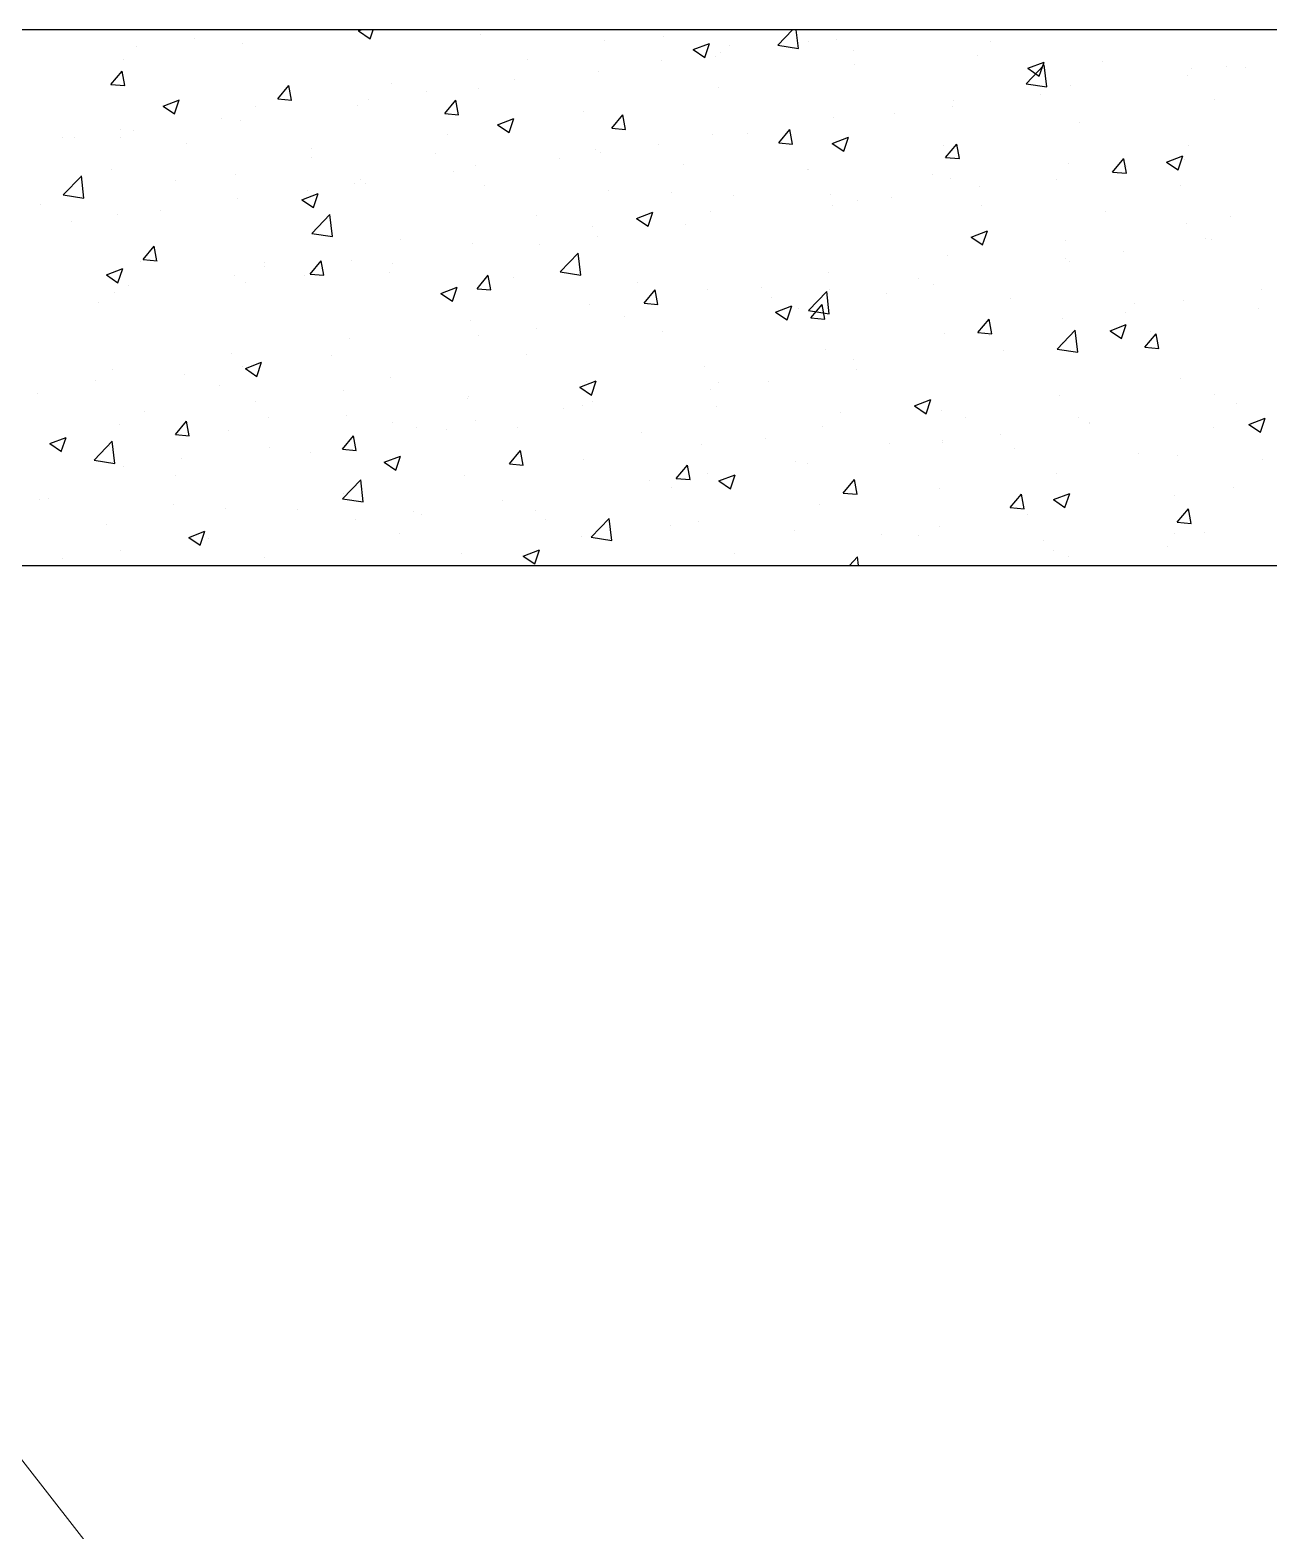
# Model space of a CAD drawing. Header units: millimetres. Extents: x 331487 to 517269, y 198509 to 399936.
# Drawn here: x 394124 to 394656, y 386905 to 387549 of the extents above; entities that cross this region are included whole.
import ezdxf

# ---------------------------------------------------------------- set-up
doc = ezdxf.new("R2010")
doc.units = ezdxf.units.MM
doc.header["$MEASUREMENT"] = 0
doc.layers.add('BEAM', color=1, linetype='Continuous', lineweight=5)
doc.layers.add('COLUMN', color=6, linetype='Continuous')

msp = doc.modelspace()

# ---------------------------------------------------------------- linework, layer by layer
at = {"layer": 'BEAM', "ltscale": 250}
msp.add_line((393820.13, 387319.03), (395720.13, 384889.03), dxfattribs=at)
at = {"layer": 'COLUMN'}
for p, q in [((398080.13, 387549.03), (393590.13, 387549.03)), ((393820.13, 387319.03), (395720.13, 387319.03))]:
    msp.add_line(p, q, dxfattribs=at)
at = {"layer": 'COLUMN', "color": 2, "linetype": 'Continuous'}
for p, q in [((394194.83, 387545.45), (394194.83, 387545.45)), ((394215.64, 387543.38), (394215.64, 387543.38)), ((394265.36, 387548.6), (394266.46, 387549.03)), ((394265.36, 387548.6), (394270.33, 387545.25)), ((394270.33, 387545.25), (394271.6, 387549.03)), ((394317.8, 387546.98), (394317.8, 387546.98)), ((394371.19, 387544.72), (394371.19, 387544.72)), ((394396.13, 387546.18), (394396.13, 387546.18)), ((394409.07, 387540.59), (394416.07, 387543.28)), ((394414.04, 387537.24), (394416.07, 387543.28)), ((394445.39, 387542.48), (394451.67, 387549.03)), ((394454.3, 387541.12), (394453.38, 387549.03)), ((394458.52, 387544.19), (394458.52, 387544.19)), ((394470.67, 387544.93), (394470.67, 387544.93)), ((394536.72, 387544.25), (394536.72, 387544.25)), ((394169.8, 387542.15), (394169.8, 387542.15)), ((394409.07, 387540.59), (394414.04, 387537.24)), ((394418.73, 387537.43), (394418.73, 387537.43)), ((394420.65, 387539.2), (394420.65, 387539.2)), ((394424.57, 387542.46), (394424.57, 387542.46)), ((394445.4, 387542.5), (394454.3, 387541.12)), ((394477.95, 387540.21), (394477.95, 387540.21)), ((394531.33, 387537.95), (394531.33, 387537.95)), ((394158.89, 387525.66), (394163.71, 387531.41)), ((394164.87, 387525.13), (394163.71, 387531.4)), ((394164.3, 387536.34), (394164.3, 387536.34)), ((394337.81, 387536.17), (394337.81, 387536.17)), ((394368.22, 387531.03), (394368.22, 387531.03)), ((394395.61, 387535.91), (394395.61, 387535.91)), ((394478.41, 387534.24), (394478.41, 387534.24)), ((394552.11, 387525.93), (394559.9, 387534.05)), ((394552.78, 387532.58), (394559.78, 387535.27)), ((394552.78, 387532.58), (394557.76, 387529.23)), ((394557.75, 387529.23), (394559.78, 387535.27)), ((394561.02, 387524.56), (394559.92, 387534.06)), ((394584.72, 387535.7), (394584.72, 387535.7)), ((394623.24, 387532.58), (394623.24, 387532.58)), ((394638.1, 387533.44), (394638.1, 387533.44)), ((394646.46, 387532.95), (394646.46, 387532.95)), ((394158.89, 387525.66), (394164.87, 387525.14)), ((394230.62, 387519.39), (394235.44, 387525.13)), ((394236.59, 387518.86), (394235.44, 387525.13)), ((394279.49, 387526.16), (394279.49, 387526.16)), ((394316.87, 387523.99), (394316.87, 387523.99)), ((394332.46, 387527.59), (394332.46, 387527.59)), ((394420.09, 387524.23), (394420.09, 387524.23)), ((394552.13, 387525.94), (394561.02, 387524.56)), ((394571.31, 387525.08), (394571.31, 387525.08)), ((394621.43, 387529.66), (394621.43, 387529.66)), ((394181.33, 387516.35), (394188.34, 387519.04)), ((394186.31, 387512.99), (394188.33, 387519.04)), ((394230.62, 387519.39), (394236.6, 387518.86)), ((394269.55, 387519.31), (394269.55, 387519.31)), ((394294.58, 387522.61), (394294.58, 387522.61)), ((394302.34, 387513.11), (394307.17, 387518.86)), ((394308.32, 387512.58), (394307.16, 387518.85)), ((394520.79, 387518.68), (394520.79, 387518.68)), ((394558.28, 387521.34), (394558.28, 387521.34)), ((394633.23, 387519.26), (394633.23, 387519.26)), ((394181.33, 387516.35), (394186.31, 387512.99)), ((394206.4, 387511), (394206.4, 387511)), ((394221.17, 387516.15), (394221.17, 387516.15)), ((394264.93, 387516.49), (394264.93, 387516.49)), ((394302.35, 387513.11), (394308.32, 387512.59)), ((394325.05, 387508.34), (394332.05, 387511.03)), ((394330.02, 387504.98), (394332.05, 387511.03)), ((394361.77, 387514.22), (394361.77, 387514.22)), ((394374.07, 387506.84), (394378.89, 387512.58)), ((394380.05, 387506.31), (394378.89, 387512.58)), ((394469.45, 387511.64), (394469.45, 387511.64)), ((394495.37, 387513.06), (394495.37, 387513.06)), ((394520.4, 387516.36), (394520.4, 387516.36)), ((394162.85, 387506.14), (394162.85, 387506.14)), ((394168.52, 387506.01), (394168.52, 387506.01)), ((394214.42, 387510.09), (394214.42, 387510.09)), ((394303.45, 387504.2), (394303.45, 387504.2)), ((394325.05, 387508.34), (394330.02, 387504.99)), ((394374.07, 387506.84), (394380.05, 387506.31)), ((394432.21, 387504.75), (394432.21, 387504.75)), ((394445.8, 387500.56), (394450.62, 387506.31)), ((394451.77, 387500.03), (394450.62, 387506.3)), ((394574.92, 387509.25), (394574.92, 387509.25)), ((394138.18, 387502.64), (394138.18, 387502.64)), ((394143.49, 387502.71), (394143.49, 387502.71)), ((394163.08, 387503.05), (394163.08, 387503.05)), ((394191.57, 387500.39), (394191.57, 387500.39)), ((394244.95, 387498.13), (394244.95, 387498.13)), ((394394.34, 387499.76), (394394.34, 387499.76)), ((394417.51, 387504.14), (394417.51, 387504.14)), ((394445.8, 387500.56), (394451.77, 387500.04)), ((394468.76, 387500.33), (394475.76, 387503.02)), ((394468.76, 387500.33), (394473.73, 387496.98)), ((394473.73, 387496.98), (394475.76, 387503.02)), ((394516.6, 387499.24), (394516.6, 387499.24)), ((394517.52, 387494.29), (394522.34, 387500.03)), ((394523.5, 387493.76), (394522.34, 387500.03)), ((394622.03, 387499.29), (394622.03, 387499.29)), ((394245.13, 387494.19), (394245.13, 387494.19)), ((394298.33, 387495.88), (394298.33, 387495.88)), ((394351.71, 387493.62), (394351.71, 387493.62)), ((394367, 387497.74), (394367, 387497.74)), ((394369.31, 387496.46), (394369.31, 387496.46)), ((394405.1, 387491.37), (394405.1, 387491.37)), ((394517.52, 387494.29), (394523.5, 387493.76)), ((394570.09, 387491.79), (394570.09, 387491.79)), ((394589.25, 387488.01), (394594.07, 387493.76)), ((394595.22, 387487.48), (394594.07, 387493.75)), ((394612.47, 387492.32), (394619.47, 387495.01)), ((394612.47, 387492.32), (394617.45, 387488.97)), ((394617.44, 387488.97), (394619.47, 387495.01)), ((394620.16, 387493.51), (394620.16, 387493.51)), ((394138.48, 387478.17), (394146.26, 387486.29)), ((394147.38, 387476.81), (394146.28, 387486.31)), ((394159.27, 387489.21), (394159.27, 387489.21)), ((394212.65, 387486.95), (394212.65, 387486.95)), ((394306.15, 387488.15), (394306.15, 387488.15)), ((394315.66, 387490.7), (394315.66, 387490.7)), ((394458.28, 387489.23), (394458.28, 387489.23)), ((394458.48, 387489.11), (394458.48, 387489.11)), ((394511.86, 387486.85), (394511.86, 387486.85)), ((394519.58, 387485.39), (394519.58, 387485.39)), ((394589.25, 387488.01), (394595.23, 387487.49)), ((394595.12, 387490.22), (394595.12, 387490.22)), ((394186.81, 387484.18), (394186.81, 387484.18)), ((394241.02, 387476.09), (394248.03, 387478.78)), ((394243.24, 387479.87), (394243.24, 387479.87)), ((394246, 387472.73), (394248.02, 387478.77)), ((394263.72, 387483.2), (394263.72, 387483.2)), ((394266.03, 387484.7), (394266.03, 387484.7)), ((394268.28, 387483.16), (394268.28, 387483.16)), ((394319.42, 387482.44), (394319.42, 387482.44)), ((394372.8, 387480.19), (394372.8, 387480.19)), ((394399.96, 387479.22), (394399.96, 387479.22)), ((394531.97, 387481.9), (394531.97, 387481.9)), ((394565.24, 387484.6), (394565.24, 387484.6)), ((394618.62, 387482.34), (394618.62, 387482.34)), ((394128.49, 387474.17), (394128.49, 387474.17)), ((394138.49, 387478.19), (394147.38, 387476.81)), ((394213.21, 387476.8), (394213.21, 387476.8)), ((394241.02, 387476.09), (394246, 387472.73)), ((394426.18, 387477.93), (394426.18, 387477.93)), ((394468.23, 387478.35), (394468.23, 387478.35)), ((394469.06, 387473.62), (394469.06, 387473.62)), ((394479.56, 387475.68), (394479.56, 387475.68)), ((394494.1, 387476.92), (394494.1, 387476.92)), ((394532.94, 387473.42), (394532.94, 387473.42)), ((394142.22, 387466.57), (394142.22, 387466.57)), ((394161.86, 387469.76), (394161.86, 387469.76)), ((394180.09, 387471.55), (394180.09, 387471.55)), ((394245.2, 387461.62), (394252.99, 387469.74)), ((394254.11, 387460.26), (394253, 387469.75)), ((394341.64, 387469.21), (394341.64, 387469.21)), ((394384.74, 387468.08), (394391.74, 387470.77)), ((394384.74, 387468.08), (394389.71, 387464.72)), ((394389.71, 387464.72), (394391.74, 387470.76)), ((394416.3, 387470.85), (394416.3, 387470.85)), ((394586.33, 387471.17), (394586.33, 387471.17)), ((394620.81, 387466), (394620.81, 387466)), ((394639.71, 387468.91), (394639.71, 387468.91)), ((394245.21, 387461.64), (394254.11, 387460.26)), ((394283.32, 387459.2), (394283.32, 387459.2)), ((394365.79, 387464.45), (394365.79, 387464.45)), ((394368.03, 387460.32), (394368.03, 387460.32)), ((394405.91, 387465.31), (394405.91, 387465.31)), ((394528.45, 387460.07), (394535.45, 387462.76)), ((394528.45, 387460.07), (394533.43, 387456.71)), ((394533.42, 387456.71), (394535.45, 387462.76)), ((394629.11, 387459.6), (394629.11, 387459.6)), ((394172.77, 387450.44), (394177.59, 387456.19)), ((394178.74, 387449.91), (394177.59, 387456.18)), ((394314.44, 387457.41), (394314.44, 387457.41)), ((394343, 387457.02), (394343, 387457.02)), ((394351.92, 387445.07), (394359.71, 387453.19)), ((394360.83, 387443.7), (394359.73, 387453.2)), ((394568.87, 387458.5), (394568.87, 387458.5)), ((394593.85, 387454.07), (394593.85, 387454.07)), ((394631.72, 387459.06), (394631.72, 387459.06)), ((394157, 387443.83), (394164, 387446.52)), ((394161.97, 387440.48), (394164, 387446.52)), ((394171.67, 387449.56), (394171.67, 387449.56)), ((394172.77, 387450.44), (394178.75, 387449.92)), ((394225, 387449.19), (394225, 387449.19)), ((394225.05, 387447.3), (394225.05, 387447.3)), ((394244.49, 387444.17), (394249.31, 387449.91)), ((394250.47, 387443.64), (394249.31, 387449.91)), ((394262.5, 387449.91), (394262.5, 387449.91)), ((394279.84, 387448.71), (394279.84, 387448.71)), ((394518.36, 387452.1), (394518.36, 387452.1)), ((394568.82, 387450.78), (394568.82, 387450.78)), ((394570.79, 387449.58), (394570.79, 387449.58)), ((394157, 387443.83), (394161.98, 387440.48)), ((394211.99, 387443.51), (394211.99, 387443.51)), ((394216.94, 387440.43), (394216.94, 387440.43)), ((394241.97, 387443.72), (394241.97, 387443.72)), ((394244.49, 387444.17), (394250.47, 387443.65)), ((394278.44, 387445.05), (394278.44, 387445.05)), ((394316.22, 387437.89), (394321.04, 387443.64)), ((394322.2, 387437.36), (394321.04, 387443.63)), ((394331.82, 387442.79), (394331.82, 387442.79)), ((394351.94, 387445.08), (394360.83, 387443.7)), ((394385.2, 387440.53), (394385.2, 387440.53)), ((394467.02, 387445.06), (394467.02, 387445.06)), ((394505.66, 387442.46), (394505.66, 387442.46)), ((394160.65, 387436.47), (394160.65, 387436.47)), ((394166.69, 387439.18), (394166.69, 387439.18)), ((394300.72, 387435.83), (394307.72, 387438.51)), ((394300.72, 387435.83), (394305.69, 387432.47)), ((394305.69, 387432.47), (394307.71, 387438.51)), ((394316.22, 387437.89), (394322.2, 387437.37)), ((394387.95, 387431.62), (394392.77, 387437.36)), ((394393.92, 387431.09), (394392.77, 387437.36)), ((394415.08, 387437.56), (394415.08, 387437.56)), ((394438.58, 387438.28), (394438.58, 387438.28)), ((394442.75, 387434.18), (394442.75, 387434.18)), ((394458.65, 387428.52), (394466.44, 387436.64)), ((394467.55, 387427.15), (394466.45, 387436.65)), ((394467.79, 387437.47), (394467.79, 387437.47)), ((394491.96, 387436.02), (394491.96, 387436.02)), ((394512.47, 387439.57), (394512.47, 387439.57)), ((394545.35, 387433.77), (394545.35, 387433.77)), ((394653.07, 387437.64), (394653.07, 387437.64)), ((394153.78, 387432.11), (394153.78, 387432.11)), ((394364.57, 387431.16), (394364.57, 387431.16)), ((394387.95, 387431.62), (394393.92, 387431.1)), ((394444.43, 387427.82), (394451.43, 387430.5)), ((394444.43, 387427.82), (394449.4, 387424.46)), ((394449.4, 387424.46), (394451.43, 387430.5)), ((394454.15, 387429.56), (394454.15, 387429.56)), ((394458.66, 387428.53), (394467.55, 387427.15)), ((394459.67, 387425.34), (394464.49, 387431.09)), ((394465.65, 387424.81), (394464.49, 387431.08)), ((394594.75, 387427.63), (394594.75, 387427.63)), ((394598.73, 387431.51), (394598.73, 387431.51)), ((394619.6, 387432.71), (394619.6, 387432.71)), ((394652.11, 387429.26), (394652.11, 387429.26)), ((394313.23, 387424.12), (394313.23, 387424.12)), ((394341.73, 387420.88), (394341.73, 387420.88)), ((394379.6, 387425.86), (394379.6, 387425.86)), ((394459.67, 387425.34), (394465.65, 387424.82)), ((394531.4, 387419.07), (394536.22, 387424.81)), ((394537.37, 387418.54), (394536.22, 387424.81)), ((394567.66, 387425.21), (394567.66, 387425.21)), ((394588.14, 387419.81), (394595.14, 387422.5)), ((394593.11, 387416.45), (394595.14, 387422.49)), ((394261.29, 387416.62), (394261.29, 387416.62)), ((394316.69, 387417.58), (394316.69, 387417.58)), ((394395.83, 387419.55), (394395.83, 387419.55)), ((394517.15, 387418.81), (394517.15, 387418.81)), ((394531.4, 387419.07), (394537.38, 387418.54)), ((394536.43, 387417.62), (394536.43, 387417.62)), ((394565.37, 387411.97), (394573.16, 387420.08)), ((394567.54, 387414.63), (394567.54, 387414.63)), ((394574.28, 387410.6), (394573.17, 387420.1)), ((394588.14, 387419.81), (394593.12, 387416.45)), ((394603.12, 387412.79), (394607.95, 387418.54)), ((394605.42, 387419.62), (394605.42, 387419.62)), ((394609.1, 387412.26), (394607.94, 387418.53)), ((394210.78, 387410.22), (394210.78, 387410.22)), ((394253.54, 387409.27), (394253.54, 387409.27)), ((394337.51, 387409.54), (394337.51, 387409.54)), ((394465.8, 387411.77), (394465.8, 387411.77)), ((394478.11, 387407.61), (394478.11, 387407.61)), ((394542.51, 387411.33), (394542.51, 387411.33)), ((394565.38, 387411.98), (394574.28, 387410.6)), ((394603.12, 387412.79), (394609.1, 387412.27)), ((394159.43, 387403.18), (394159.43, 387403.18)), ((394215.66, 387404.28), (394215.66, 387404.28)), ((394216.69, 387403.57), (394223.7, 387406.26)), ((394216.69, 387403.57), (394221.67, 387400.22)), ((394221.66, 387400.22), (394223.69, 387406.26)), ((394413.86, 387404.27), (394413.86, 387404.27)), ((394479.35, 387403.02), (394479.35, 387403.02)), ((394152.2, 387398.46), (394152.2, 387398.46)), ((394190.63, 387400.99), (394190.63, 387400.99)), ((394205.58, 387396.2), (394205.58, 387396.2)), ((394279.19, 387399.53), (394279.19, 387399.53)), ((394360.41, 387395.56), (394367.41, 387398.25)), ((394360.41, 387395.56), (394365.38, 387392.21)), ((394363.35, 387397.87), (394363.35, 387397.87)), ((394365.38, 387392.21), (394367.41, 387398.25)), ((394416.45, 387394.74), (394416.45, 387394.74)), ((394419.79, 387397.6), (394419.79, 387397.6)), ((394441.48, 387398.03), (394441.48, 387398.03)), ((394618.38, 387399.42), (394618.38, 387399.42)), ((394127.47, 387392.67), (394127.47, 387392.67)), ((394220.88, 387389.52), (394220.88, 387389.52)), ((394258.96, 387393.95), (394258.96, 387393.95)), ((394312.01, 387390.83), (394312.01, 387390.83)), ((394312.34, 387391.69), (394312.34, 387391.69)), ((394365.73, 387389.43), (394365.73, 387389.43)), ((394504.12, 387387.55), (394511.12, 387390.24)), ((394509.09, 387384.2), (394511.12, 387390.24)), ((394566.44, 387391.92), (394566.44, 387391.92)), ((394632.94, 387392.63), (394632.94, 387392.63)), ((394642.26, 387388.49), (394642.26, 387388.49)), ((394173.28, 387385.02), (394173.28, 387385.02)), ((394226.67, 387382.77), (394226.67, 387382.77)), ((394260.07, 387383.33), (394260.07, 387383.33)), ((394353.29, 387386.42), (394353.29, 387386.42)), ((394361.47, 387387.59), (394361.47, 387387.59)), ((394419.11, 387387.18), (394419.11, 387387.18)), ((394472.49, 387384.92), (394472.49, 387384.92)), ((394504.12, 387387.55), (394509.09, 387384.2)), ((394515.93, 387385.52), (394515.93, 387385.52)), ((394525.87, 387382.67), (394525.87, 387382.67)), ((394574.62, 387382.62), (394574.62, 387382.62)), ((394647.83, 387379.55), (394654.83, 387382.23)), ((394652.8, 387376.19), (394654.83, 387382.23)), ((394162.56, 387379.51), (394162.56, 387379.51)), ((394186.64, 387375.22), (394191.46, 387380.97)), ((394192.62, 387374.7), (394191.46, 387380.96)), ((394209.56, 387376.93), (394209.56, 387376.93)), ((394280.05, 387380.51), (394280.05, 387380.51)), ((394290.38, 387378.14), (394290.38, 387378.14)), ((394303.16, 387377.58), (394303.16, 387377.58)), ((394315.42, 387381.44), (394315.42, 387381.44)), ((394333.43, 387378.26), (394333.43, 387378.26)), ((394386.81, 387376), (394386.81, 387376)), ((394464.59, 387378.48), (394464.59, 387378.48)), ((394579.11, 387380.17), (394579.11, 387380.17)), ((394579.26, 387380.41), (394579.26, 387380.41)), ((394632.64, 387378.16), (394632.64, 387378.16)), ((394647.83, 387379.55), (394652.81, 387376.19)), ((394132.67, 387371.32), (394139.67, 387374.01)), ((394132.67, 387371.32), (394137.65, 387367.96)), ((394137.64, 387367.96), (394139.67, 387374.01)), ((394151.73, 387364.21), (394159.52, 387372.33)), ((394158.22, 387369.89), (394158.22, 387369.89)), ((394160.64, 387362.84), (394159.54, 387372.34)), ((394186.64, 387375.22), (394192.62, 387374.7)), ((394227.23, 387369.83), (394227.23, 387369.83)), ((394258.37, 387368.95), (394263.19, 387374.69)), ((394258.37, 387368.95), (394264.35, 387368.43)), ((394264.34, 387368.42), (394263.19, 387374.69)), ((394412.65, 387370.98), (394412.65, 387370.98)), ((394440.19, 387373.75), (394440.19, 387373.75)), ((394493.58, 387371.49), (394493.58, 387371.49)), ((394516.2, 387371.89), (394516.2, 387371.89)), ((394516.3, 387372.61), (394516.3, 387372.61)), ((394541.24, 387375.19), (394541.24, 387375.19)), ((394546.96, 387369.24), (394546.96, 387369.24)), ((394151.75, 387364.22), (394160.64, 387362.84)), ((394189.36, 387364.84), (394189.36, 387364.84)), ((394244.84, 387367.57), (394244.84, 387367.57)), ((394276.38, 387363.31), (394283.39, 387366)), ((394276.38, 387363.31), (394281.36, 387359.96)), ((394281.36, 387359.95), (394283.38, 387366)), ((394330.1, 387362.67), (394334.92, 387368.42)), ((394330.1, 387362.67), (394336.07, 387362.15)), ((394336.07, 387362.15), (394334.91, 387368.41)), ((394362.14, 387364.58), (394362.14, 387364.58)), ((394453.05, 387363.58), (394453.05, 387363.58)), ((394457.98, 387362.6), (394457.98, 387362.6)), ((394600.34, 387366.98), (394600.34, 387366.98)), ((394617.16, 387366.13), (394617.16, 387366.13)), ((394653.72, 387364.72), (394653.72, 387364.72)), ((394164.32, 387361.54), (394164.32, 387361.54)), ((394186.52, 387357.55), (394186.52, 387357.55)), ((394310.79, 387357.54), (394310.79, 387357.54)), ((394401.82, 387356.4), (394406.64, 387362.14)), ((394401.82, 387356.4), (394407.8, 387355.88)), ((394407.8, 387355.87), (394406.64, 387362.14)), ((394415.17, 387358.59), (394415.17, 387358.59)), ((394420.1, 387355.3), (394427.1, 387357.99)), ((394425.07, 387351.95), (394427.1, 387357.99)), ((394565.23, 387358.63), (394565.23, 387358.63)), ((394258.46, 387347.66), (394266.25, 387355.78)), ((394258.86, 387350.04), (394258.86, 387350.04)), ((394267.36, 387346.29), (394266.26, 387355.79)), ((394390.14, 387355.3), (394390.14, 387355.3)), ((394399.66, 387352.59), (394399.66, 387352.59)), ((394420.1, 387355.3), (394425.07, 387351.95)), ((394473.55, 387350.12), (394478.37, 387355.87)), ((394473.55, 387350.12), (394479.52, 387349.6)), ((394479.52, 387349.59), (394478.37, 387355.86)), ((394514.71, 387352.23), (394514.71, 387352.23)), ((394545.27, 387343.85), (394550.09, 387349.59)), ((394551.25, 387343.32), (394550.09, 387349.59)), ((394563.81, 387347.29), (394570.81, 387349.98)), ((394568.78, 387343.94), (394570.81, 387349.98)), ((394640.99, 387352.34), (394640.99, 387352.34)), ((394128.2, 387347.54), (394128.2, 387347.54)), ((394132.3, 387347.63), (394132.3, 387347.63)), ((394185.69, 387345.37), (394185.69, 387345.37)), ((394208.34, 387343.64), (394208.34, 387343.64)), ((394239.07, 387343.11), (394239.07, 387343.11)), ((394258.47, 387347.67), (394267.36, 387346.29)), ((394326.99, 387346.98), (394326.99, 387346.98)), ((394463.37, 387345.19), (394463.37, 387345.19)), ((394545.27, 387343.85), (394551.25, 387343.33)), ((394563.81, 387347.29), (394568.78, 387343.94)), ((394615.96, 387349.05), (394615.96, 387349.05)), ((394617, 387337.57), (394621.82, 387343.32)), ((394622.97, 387337.04), (394621.82, 387343.31)), ((394264.08, 387338.7), (394264.08, 387338.7)), ((394289.11, 387342), (394289.11, 387342)), ((394292.45, 387340.86), (394292.45, 387340.86)), ((394341.35, 387342.58), (394341.35, 387342.58)), ((394345.83, 387338.6), (394345.83, 387338.6)), ((394365.18, 387331.11), (394372.97, 387339.22)), ((394374.09, 387329.74), (394372.98, 387339.24)), ((394411.43, 387337.69), (394411.43, 387337.69)), ((394552.8, 387340.73), (394552.8, 387340.73)), ((394617, 387337.57), (394622.98, 387337.05)), ((394157, 387336.6), (394157, 387336.6)), ((394192.36, 387331.06), (394199.36, 387333.75)), ((394192.36, 387331.06), (394197.34, 387327.7)), ((394197.33, 387327.7), (394199.36, 387333.74)), ((394200.92, 387330.39), (394200.92, 387330.39)), ((394283.03, 387332.57), (394283.03, 387332.57)), ((394360.92, 387331.29), (394360.92, 387331.29)), ((394365.19, 387331.12), (394374.09, 387329.74)), ((394399.21, 387336.35), (394399.21, 387336.35)), ((394452.6, 387334.09), (394452.6, 387334.09)), ((394489.9, 387332.45), (394489.9, 387332.45)), ((394505.98, 387331.84), (394505.98, 387331.84)), ((394514.93, 387335.75), (394514.93, 387335.75)), ((394615.95, 387332.84), (394615.95, 387332.84)), ((394628.81, 387332.97), (394628.81, 387332.97)), ((394163.05, 387325.4), (394163.05, 387325.4)), ((394309.58, 387324.25), (394309.58, 387324.25)), ((394336.07, 387323.05), (394343.08, 387325.74)), ((394341.05, 387319.69), (394343.07, 387325.73)), ((394426.74, 387324.14), (394426.74, 387324.14)), ((394559.36, 387329.58), (394559.36, 387329.58)), ((394564.01, 387325.34), (394564.01, 387325.34)), ((394612.74, 387327.33), (394612.74, 387327.33)), ((394138.02, 387322.1), (394138.02, 387322.1)), ((394224.71, 387322.56), (394224.71, 387322.56)), ((394336.07, 387323.05), (394341.05, 387319.69)), ((394388.87, 387319.15), (394388.87, 387319.15)), ((394476.2, 387319.03), (394479.69, 387322.67)), ((394480.13, 387319.03), (394479.71, 387322.69)), ((394570.49, 387322.96), (394570.49, 387322.96))]:
    msp.add_line(p, q, dxfattribs=at)

doc.saveas('drawing.dxf')
